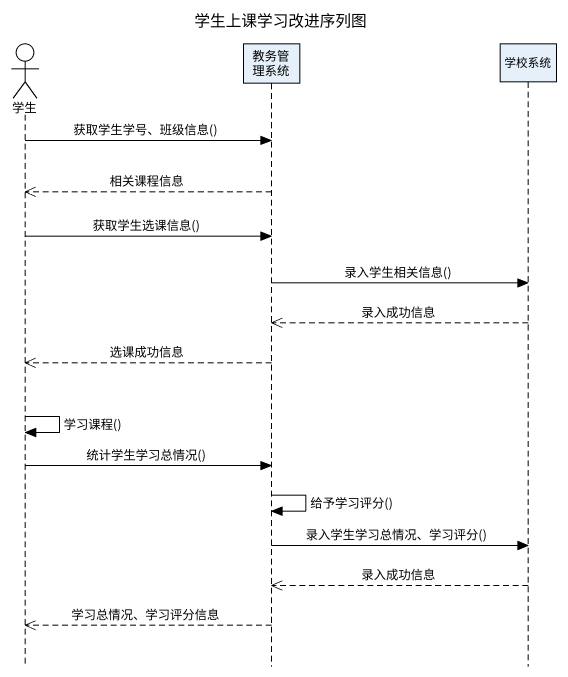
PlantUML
@startuml
title 学生上课学习改进序列图
hide footbox
actor 学生
participant 教务管理系统
participant 学校系统

学生 -> 教务管理系统 : 获取学生学号、班级信息()
教务管理系统 -->> 学生 : 相关课程信息
学生 -> 教务管理系统 : 获取学生选课信息()
教务管理系统 -> 学校系统 : 录入学生相关信息()
学校系统 -->> 教务管理系统 : 录入成功信息
教务管理系统 -->> 学生 : 选课成功信息
学生 -> 学生 : 学习课程()
学生 -> 教务管理系统 : 统计学生学习总情况()
教务管理系统 -> 教务管理系统 : 给予学习评分()
教务管理系统 -> 学校系统 : 录入学生学习总情况、学习评分()
学校系统 -->> 教务管理系统 : 录入成功信息
教务管理系统 -->> 学生 : 学习总情况、学习评分信息
@enduml
